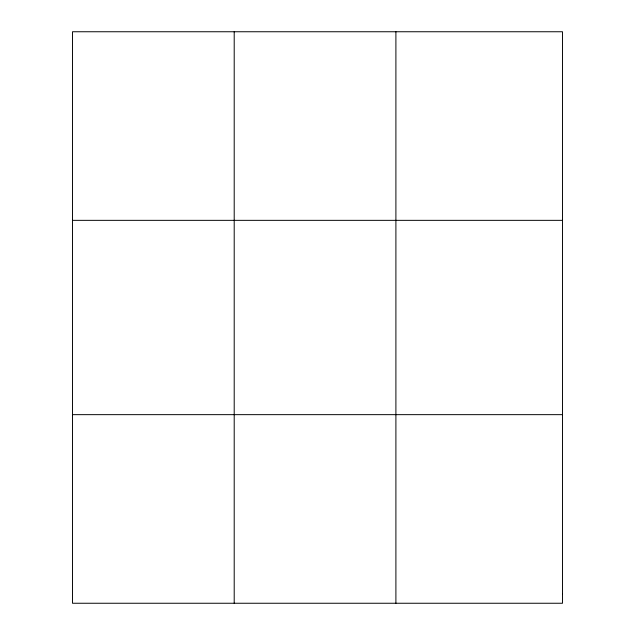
<?xml version="1.0" encoding="UTF-8"?>
<svg xmlns="http://www.w3.org/2000/svg" width="635" height="635" viewBox="0 0 635 635"><rect width="100%" height="100%" fill="white"/><g stroke="black" fill="none" stroke-linecap="round" stroke-linejoin="round"><path stroke-width="0.95" d="M234.204 31.75L234.204 603.25M395.899 31.75L395.899 603.25M72.509 220.345L562.491 220.345M72.509 414.655L562.491 414.655M562.491 593.82L562.491 603.25L72.509 603.25L72.509 31.75L562.491 31.75L562.491 593.82"/></g></svg>
